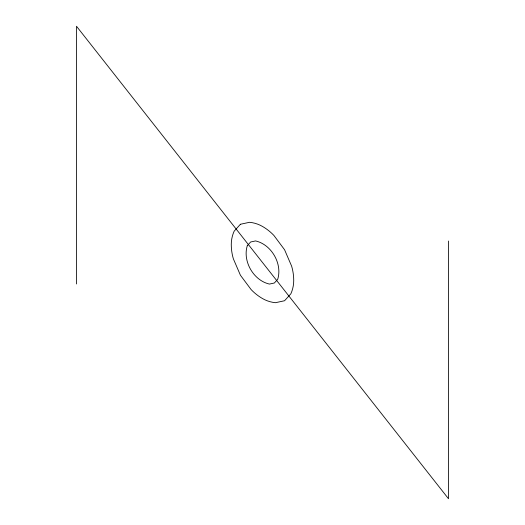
<?xml version="1.0" encoding="UTF-8"?>
<svg xmlns="http://www.w3.org/2000/svg" width="525" height="525" viewBox="0 0 525 525"><rect width="100%" height="100%" fill="white"/><g stroke="black" fill="none" stroke-linecap="round" stroke-linejoin="round"><path stroke-width="0.79" d="M448.501 241.021L448.501 498.75L76.499 26.25L76.499 283.979M247.288 245.707C242.438 261.253 253.549 280.501 269.437 284.071L274.345 283.014L277.712 279.293C282.562 263.747 271.451 244.499 255.563 240.929L250.655 241.986L247.288 245.707M240.424 224.26L234.143 231.197A32.215 32.215 0 0 0 231.276 244.473A50.453 50.453 0 0 0 233.369 258.845L240.424 275.244L251.101 289.557A50.453 50.453 0 0 0 262.5 298.554A32.215 32.215 0 0 0 275.435 302.708L284.576 300.74L290.857 293.803A32.215 32.215 0 0 0 293.724 280.527A50.453 50.453 0 0 0 291.631 266.155L284.576 249.756L273.899 235.443A50.453 50.453 0 0 0 262.5 226.446A32.215 32.215 0 0 0 249.565 222.292L240.424 224.26"/></g></svg>
